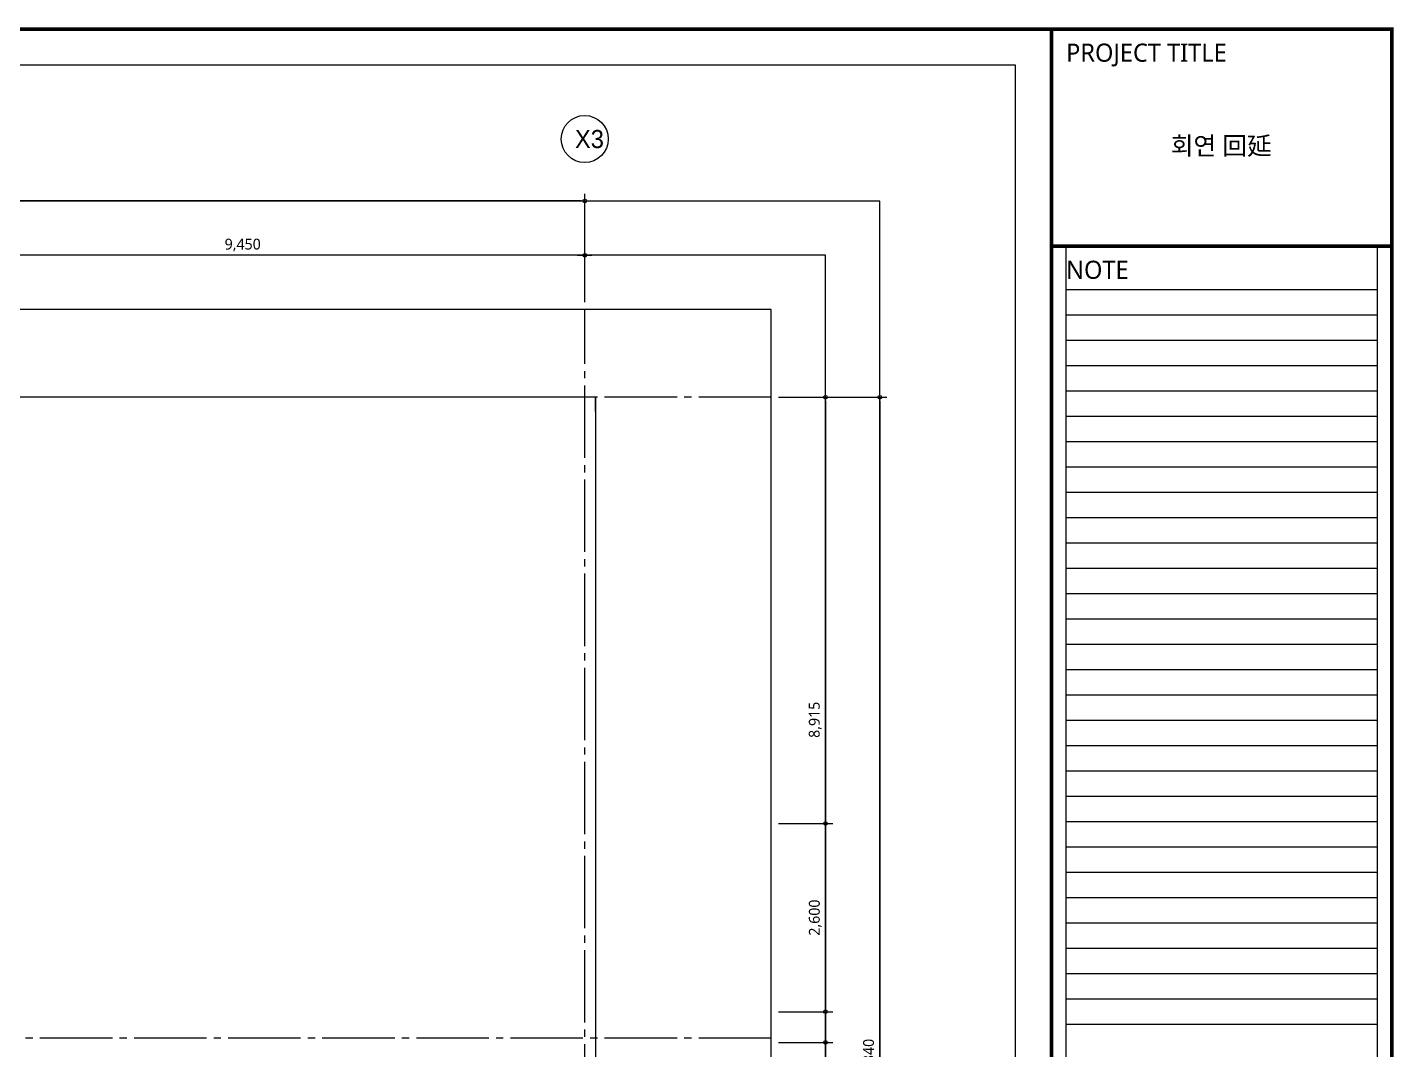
# Model space of a CAD drawing. Header units: millimetres. Extents: x 2135 to 254135, y 1035 to 90135.
# Drawn here: x 23985 to 42860, y 45485 to 59610 of the extents above; entities that cross this region are included whole.
import ezdxf
from ezdxf.enums import TextEntityAlignment as Align

# ---------------------------------------------------------------- set-up
doc = ezdxf.new("R2010")
doc.units = ezdxf.units.MM
doc.linetypes.add('CEN3', pattern=[26, 20, -2, 2, -2])
doc.linetypes.add('CENTER2', pattern=[28.575, 19.05, -3.175, 3.175, -3.175])
doc.layers.get('Defpoints').update_dxf_attribs({"color": 157})
for name, color, linetype in [('A-01-CNTL', 1, 'CENTER2'), ('A-02-ELEV', 2, 'Continuous'), ('A-03-TEXT', 3, 'Continuous'), ('A-07-DIM', 7, 'Continuous'), ('A-07-SYM', 7, 'Continuous'), ('form_TED.A', 40, 'Continuous'), ('TEXT1_TED.A', 2, 'Continuous'), ('TEXT2_TED.A', 3, 'Continuous'), ('WA2(가벽)_TED.A', 7, 'Continuous')]:
    doc.layers.add(name, color=color, linetype=linetype)
doc.styles.add('돋움', font='')
doc.styles.add('맑은고딕', font='malgun.ttf')
doc.styles.get('돋움').set_extended_font_data('Dotum')
doc.dimstyles.new('HR-100', dxfattribs={"dimscale": 120, "dimtxt": 3, "dimasz": 1, "dimexe": 2, "dimexo": 2, "dimgap": 1, "dimtad": 1, "dimdec": 0, "dimdsep": 46, "dimlunit": 6, "dimtxsty": '맑은고딕', "dimblk": 'DIMDOT', "dimcen": 2.5, "dimdle": 1.5, "dimclrd": 7, "dimclrt": 3, "dimadec": 0, "dimazin": 0, "dimtfac": 1, "dimtdec": 0, "dimtix": 1, "dimtmove": 2, "dimatfit": 3, "dimfxl": 1, "dimtvp": 1, "dimtolj": 1, "dimtzin": 0, "dimlwd": -1, "dimarcsym": 0})

# ---------------------------------------------------------------- blocks, each defined once
blk = doc.blocks.new('FORM_TED.A')
at = {"layer": 'Defpoints', "color": 143, "ltscale": 100, "true_color": 0x7aafdf}
for points in [[(12, 13.5), (355, 13.5), (355, 283.5), (12, 283.5)], [(30.75, 32.25), (336.25, 32.25), (336.25, 264.75), (30.75, 264.75)], [(38.25, 39.75), (328.75, 39.75), (328.75, 257.25), (38.25, 257.25)], [(45.75, 47.25), (321.25, 47.25), (321.25, 249.75), (45.75, 249.75)]]:
    blk.add_lwpolyline(points, close=True, dxfattribs=at)
at = {"layer": 'form_TED.A', "color": 253, "ltscale": 30}
for p, q in [((362, 8.5), (362, 258.5)), ((405, 8.5), (405, 258.5)), ((405, 252.5), (362, 252.5)), ((405, 249), (362, 249)), ((405, 245.5), (362, 245.5)), ((405, 242), (362, 242)), ((405, 238.5), (362, 238.5)), ((405, 235), (362, 235)), ((405, 231.5), (362, 231.5)), ((405, 228), (362, 228)), ((405, 224.5), (362, 224.5)), ((405, 221), (362, 221)), ((405, 217.5), (362, 217.5)), ((405, 214), (362, 214)), ((405, 210.5), (362, 210.5)), ((405, 207), (362, 207)), ((405, 203.5), (362, 203.5)), ((405, 200), (362, 200)), ((405, 196.5), (362, 196.5)), ((405, 193), (362, 193)), ((405, 189.5), (362, 189.5)), ((405, 186), (362, 186)), ((405, 182.5), (362, 182.5)), ((405, 179), (362, 179)), ((405, 175.5), (362, 175.5)), ((405, 172), (362, 172)), ((405, 168.5), (362, 168.5)), ((405, 165), (362, 165)), ((405, 161.5), (362, 161.5)), ((405, 158), (362, 158)), ((405, 154.5), (362, 154.5)), ((405, 151), (362, 151))]:
    blk.add_line(p, q, dxfattribs=at)
at = {"layer": 'form_TED.A', "ltscale": 30, "const_width": 0.5}
blk.add_lwpolyline([(407, 8.5), (7, 8.5), (7, 288.5), (407, 288.5)], close=True, dxfattribs=at)
for points in [[(360, 8.5), (360, 288.5)], [(407, 258.5), (360, 258.5)]]:
    blk.add_lwpolyline(points, dxfattribs=at)
at = {"layer": 'TEXT2_TED.A', "style": '맑은고딕'}
for s, p in [('PROJECT TITLE', (362, 286.5)), ('NOTE', (362, 256.5))]:
    blk.add_text(s, height=2.5, dxfattribs=at).set_placement(p, align=Align.TOP_LEFT)
blk = doc.blocks.new('DIMDOT')
blk.add_line((-2, 0), (2, 0))
blk.add_circle((0, 0), 0.5)
blk = doc.blocks.new('*D254')
at = {"layer": 'A-07-DIM', "color": 0, "lineweight": -2, "ltscale": 50, "transparency": 16777216}
for p, q in [((22235, 55812), (22235, 56562)), ((31685, 55812), (31685, 56562))]:
    blk.add_line(p, q, dxfattribs=at)
at = {"layer": 'A-07-DIM', "color": 7, "ltscale": 50, "transparency": 16777216}
blk.add_line((31635, 56462), (22285, 56462), dxfattribs=at)
at = {"layer": 'Defpoints', "color": 0, "ltscale": 50, "transparency": 16777216}
for p in [(22235, 56462), (22235, 55712, 0), (31685, 55712, 0)]:
    blk.add_point(p, dxfattribs=at)
at = {"layer": 'A-07-DIM', "color": 7, "ltscale": 50, "transparency": 16777216, "xscale": 50, "yscale": 50, "zscale": 50, "rotation": 180}
blk.add_blockref('DIMDOT', (22235, 56462), dxfattribs=at)
at = {"layer": 'A-07-DIM', "color": 7, "ltscale": 50, "transparency": 16777216, "xscale": 50, "yscale": 50, "zscale": 50}
blk.add_blockref('DIMDOT', (31685, 56462), dxfattribs=at)
at = {"layer": 'A-07-DIM', "color": 3, "ltscale": 50, "transparency": 16777216, "insert": (26960, 56602), "char_height": 150, "attachment_point": 5, "style": '맑은고딕'}
blk.add_mtext('\\A1;9,450', dxfattribs=at)
blk = doc.blocks.new('*D255')
at = {"layer": 'A-07-DIM', "color": 0, "lineweight": -2, "ltscale": 50, "transparency": 16777216}
for p, q in [((9285, 55812), (9285, 57312)), ((31685, 55812), (31685, 57312))]:
    blk.add_line(p, q, dxfattribs=at)
at = {"layer": 'A-07-DIM', "color": 7, "ltscale": 50, "transparency": 16777216}
blk.add_line((31635, 57212), (9335, 57212), dxfattribs=at)
at = {"layer": 'Defpoints', "color": 0, "ltscale": 50, "transparency": 16777216}
for p in [(9285, 57212), (9285, 55712, 0), (31685, 55712, 0)]:
    blk.add_point(p, dxfattribs=at)
at = {"layer": 'A-07-DIM', "color": 7, "ltscale": 50, "transparency": 16777216, "xscale": 50, "yscale": 50, "zscale": 50, "rotation": 180}
blk.add_blockref('DIMDOT', (9285, 57212), dxfattribs=at)
at = {"layer": 'A-07-DIM', "color": 7, "ltscale": 50, "transparency": 16777216, "xscale": 50, "yscale": 50, "zscale": 50}
blk.add_blockref('DIMDOT', (31685, 57212), dxfattribs=at)
at = {"layer": 'A-07-DIM', "color": 3, "ltscale": 50, "transparency": 16777216, "insert": (20485, 57352), "char_height": 150, "attachment_point": 5, "style": '맑은고딕'}
blk.add_mtext('\\A1;22,400', dxfattribs=at)
blk = doc.blocks.new('*D328')
at = {"layer": 'A-07-DIM', "color": 0, "lineweight": -2, "ltscale": 50, "transparency": 16777216}
for p, q in [((34360, 54500), (35110, 54500)), ((34360, 45585), (35110, 45585))]:
    blk.add_line(p, q, dxfattribs=at)
at = {"layer": 'A-07-DIM', "color": 7, "ltscale": 50, "transparency": 16777216}
blk.add_line((35010, 54450), (35010, 45635), dxfattribs=at)
at = {"layer": 'Defpoints', "color": 0, "ltscale": 50, "transparency": 16777216}
for p in [(34260, 54500), (34260, 45585), (35010, 45585)]:
    blk.add_point(p, dxfattribs=at)
at = {"layer": 'A-07-DIM', "color": 7, "ltscale": 50, "transparency": 16777216, "xscale": 50, "yscale": 50, "zscale": 50}
for p, rotation in [((35010, 54500), 90), ((35010, 45585), 270)]:
    blk.add_blockref('DIMDOT', p, dxfattribs=dict(at, rotation=rotation))
at = {"layer": 'A-07-DIM', "color": 3, "ltscale": 50, "transparency": 16777216, "insert": (34869, 50043), "char_height": 150, "attachment_point": 5, "rotation": 90, "style": '맑은고딕'}
blk.add_mtext('\\A1;8,915', dxfattribs=at)
blk = doc.blocks.new('*D265')
at = {"layer": 'A-07-DIM', "color": 0, "lineweight": -2, "transparency": 16777216}
for p, q in [((34360, 48610), (35110, 48610)), ((34360, 46010), (35110, 46010))]:
    blk.add_line(p, q, dxfattribs=at)
at = {"layer": 'A-07-DIM', "color": 7, "transparency": 16777216}
blk.add_line((35010, 48560), (35010, 46060), dxfattribs=at)
at = {"layer": 'Defpoints', "color": 0, "transparency": 16777216}
for p in [(34260, 48610), (34260, 46010), (35010, 46010)]:
    blk.add_point(p, dxfattribs=at)
at = {"layer": 'A-07-DIM', "color": 7, "transparency": 16777216, "xscale": 50, "yscale": 50, "zscale": 50}
for p, rotation in [((35010, 48610), 90), ((35010, 46010), 270)]:
    blk.add_blockref('DIMDOT', p, dxfattribs=dict(at, rotation=rotation))
at = {"layer": 'A-07-DIM', "color": 3, "transparency": 16777216, "insert": (34870, 47310), "char_height": 150, "attachment_point": 5, "rotation": 90, "style": '맑은고딕'}
blk.add_mtext('\\A1;2,600', dxfattribs=at)
blk = doc.blocks.new('*D266')
at = {"layer": 'A-07-DIM', "color": 0, "lineweight": -2, "transparency": 16777216}
for p, q in [((34360, 46010), (35110, 46010)), ((34360, 39160), (35110, 39160))]:
    blk.add_line(p, q, dxfattribs=at)
at = {"layer": 'A-07-DIM', "color": 7, "transparency": 16777216}
blk.add_line((35010, 45960), (35010, 39210), dxfattribs=at)
at = {"layer": 'Defpoints', "color": 0, "transparency": 16777216}
for p in [(34260, 46010), (34260, 39160), (35010, 39160)]:
    blk.add_point(p, dxfattribs=at)
at = {"layer": 'A-07-DIM', "color": 7, "transparency": 16777216, "xscale": 50, "yscale": 50, "zscale": 50}
for p, rotation in [((35010, 46010), 90), ((35010, 39160), 270)]:
    blk.add_blockref('DIMDOT', p, dxfattribs=dict(at, rotation=rotation))
at = {"layer": 'A-07-DIM', "color": 3, "transparency": 16777216, "insert": (34870, 42585), "char_height": 150, "attachment_point": 5, "rotation": 90, "style": '맑은고딕'}
blk.add_mtext('\\A1;6,850', dxfattribs=at)
blk = doc.blocks.new('*D267')
at = {"layer": 'A-07-DIM', "color": 0, "lineweight": -2, "transparency": 16777216}
for p, q in [((34360, 54500), (35860, 54500)), ((34360, 36160), (35860, 36160))]:
    blk.add_line(p, q, dxfattribs=at)
at = {"layer": 'A-07-DIM', "color": 7, "transparency": 16777216}
blk.add_line((35760, 54450), (35760, 36210), dxfattribs=at)
at = {"layer": 'Defpoints', "color": 0, "transparency": 16777216}
for p in [(34260, 54500), (34260, 36160), (35760, 36160)]:
    blk.add_point(p, dxfattribs=at)
at = {"layer": 'A-07-DIM', "color": 7, "transparency": 16777216, "xscale": 50, "yscale": 50, "zscale": 50}
for p, rotation in [((35760, 54500), 90), ((35760, 36160), 270)]:
    blk.add_blockref('DIMDOT', p, dxfattribs=dict(at, rotation=rotation))
at = {"layer": 'A-07-DIM', "color": 3, "transparency": 16777216, "insert": (35619, 45330), "char_height": 150, "attachment_point": 5, "rotation": 90, "style": '맑은고딕'}
blk.add_mtext('\\A1;18,340', dxfattribs=at)

msp = doc.modelspace()

# ---------------------------------------------------------------- linework, layer by layer
at = {"layer": 'A-01-CNTL', "linetype": 'CEN3', "ltscale": 50}
for p, q in [((31684.6, 35462, 0), (31684.6, 55712, 0)), ((34259.6, 54500.4), (6709.6, 54500.4)), ((34259.6, 45645), (6709.6, 45645))]:
    msp.add_line(p, q, dxfattribs=at)
at = {"layer": 'A-02-ELEV'}
for p, q in [((31834.6, 54500.4), (9134.6, 54500.4)), ((31834.6, 54300.4), (31834.6, 54500.4)), ((31834.6, 54500.4), (31834.6, 40710.4))]:
    msp.add_line(p, q, dxfattribs=at)
at = {"layer": 'A-07-SYM', "ltscale": 50}
msp.add_circle((31684.6, 58067, 0), 325, dxfattribs=at)

# ---------------------------------------------------------------- block references
at = {"layer": 'WA2(가벽)_TED.A', "xscale": 100, "yscale": 100, "zscale": 100}
msp.add_blockref('FORM_TED.A', (2134.6, 30735.4), dxfattribs=at)

# ---------------------------------------------------------------- texts
at = {"layer": 'A-03-TEXT', "ltscale": 50, "style": '돋움'}
msp.add_text('X3', height=250, dxfattribs=at).set_placement((31749.8, 58067, 0), align=Align.MIDDLE_CENTER)
at = {"layer": 'TEXT1_TED.A', "style": '맑은고딕'}
msp.add_text('회연 回延', height=250, dxfattribs=at).set_placement((40477.2, 57974), align=Align.MIDDLE_CENTER)

# ---------------------------------------------------------------- dimensions: what is measured, and where the dimension line sits
at = {"layer": 'A-07-DIM', "ltscale": 50}
for base, p1, p2, angle, picture, middle in [((9284.6, 57212), (31684.6, 55712, 0), (9284.6, 55712, 0), 180, '*D255', (20484.6, 57352.1)), ((22234.6, 56462), (31684.6, 55712, 0), (22234.6, 55712, 0), 180, '*D254', (26959.6, 56602.1)), ((35009.6, 45585.4), (34259.6, 54500.4), (34259.6, 45585.4), 90, '*D328', (34869.2, 50042.9))]:
    dim = msp.add_linear_dim(base=base, p1=p1, p2=p2, angle=angle, dimstyle='HR-100', override={"dimscale": 50}, dxfattribs=at)
    dim.commit()
    dim.dimension.update_dxf_attribs({"geometry": picture, "text_midpoint": middle})
at = {"layer": 'A-07-DIM'}
for base, p1, p2, picture, middle in [((35759.6, 36160.4), (34259.6, 54500.4), (34259.6, 36160.4), '*D267', (35619.2, 45330.4)), ((35009.6, 46010.4), (34259.6, 48610.4), (34259.6, 46010.4), '*D265', (34869.6, 47310.4)), ((35009.6, 39160.4), (34259.6, 46010.4), (34259.6, 39160.4), '*D266', (34869.6, 42585.4))]:
    dim = msp.add_linear_dim(base=base, p1=p1, p2=p2, angle=90, dimstyle='HR-100', override={"dimscale": 50}, dxfattribs=at)
    dim.commit()
    dim.dimension.update_dxf_attribs({"geometry": picture, "text_midpoint": middle})

doc.saveas('drawing.dxf')
